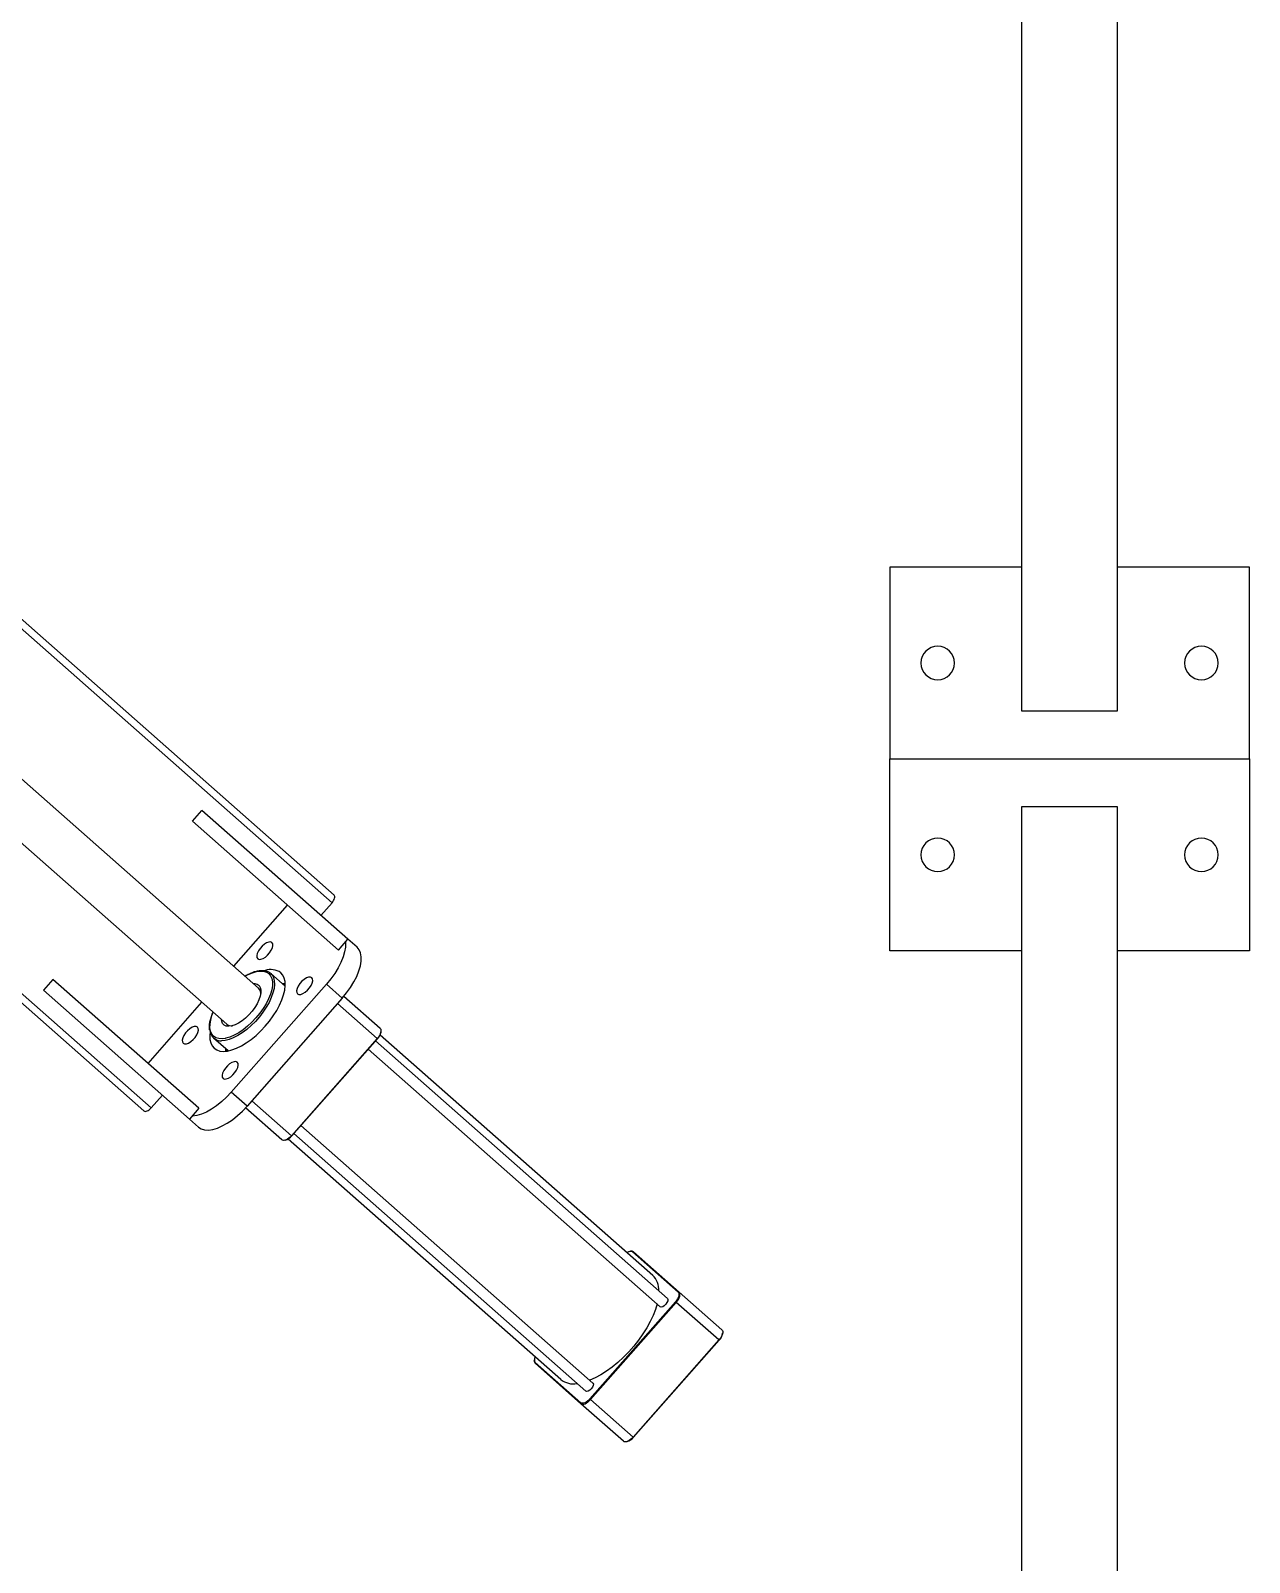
# Model space of a CAD drawing. Header units: millimetres. Extents: x 163705 to 1616509, y 81827 to 302547.
# Drawn here: x 229695 to 230204, y 152310 to 152949 of the extents above; entities that cross this region are included whole.
import ezdxf

# ---------------------------------------------------------------- set-up
doc = ezdxf.new("R2010")
doc.units = ezdxf.units.MM
doc.header["$LTSCALE"] = 10

# ---------------------------------------------------------------- blocks, each defined once
blk = doc.blocks.new('A$C9a6fd652')
for points in [[(80, 55), (80, 0), (0, 0), (0, 150), (80, 150), (80, 95)], [(1460, 55), (1460, 0), (1540, 0), (1540, 150), (1460, 150), (1460, 95)]]:
    blk.add_lwpolyline(points)
blk.add_lwpolyline([(20, 95), (1520, 95), (1520, 55), (20, 55)], close=True)
for centre in [(40, 130), (1500, 130), (40, 20), (1500, 20)]:
    blk.add_circle(centre, 7)
blk = doc.blocks.new('G$C2612153E')
at = {"lineweight": 25}
for p, q in [((1676.79, 612.59), (1543.21, 461.12)), ((1678.42, 609.9), (1544.52, 458.07)), ((1763.93, 534.51), (1630.02, 382.67)), ((1766.71, 533.12), (1633.21, 381.75)), ((1579.35, 426.51), (1668.73, 527.86)), ((1683.73, 514.63), (1594.35, 413.28)), ((1539.82, 442.15), (1593.52, 503.05)), ((1544.32, 438.18), (1598.02, 499.08)), ((1598.02, 499.08), (1593.52, 503.05)), ((1544.52, 458.07), (1549.77, 453.44)), ((1563.02, 459.4), (1588.52, 436.91)), ((1539.82, 442.15), (1536.48, 438.37)), ((1544.32, 438.18), (1539.82, 442.15)), ((1610.32, 379.98), (1664.02, 440.88)), ((1664.02, 440.88), (1668.52, 436.91)), ((1614.82, 376.01), (1668.52, 436.91)), ((1568.24, 426), (1573.59, 432.07)), ((1545.24, 418.07), (1551.07, 424.68)), ((1551.07, 424.68), (1596.07, 384.99)), ((1568.17, 426.41), (1568.73, 427.05)), ((1603.52, 423.68), (1629.02, 401.19)), ((1531.15, 403.6), (1544.5, 418.74)), ((1532.9, 399.54), (1547.49, 416.08)), ((1590.24, 378.38), (1545.24, 418.07)), ((1531.01, 402.13), (1530.95, 402.44)), ((1600.59, 408.25), (1595.24, 402.19)), ((1595.65, 402.17), (1596.22, 402.81)), ((1600.59, 408.25), (1600.22, 407.89)), ((1426.34, 276.82), (1533.76, 398.62)), ((1431.23, 287.28), (1531.51, 400.98)), ((1532.9, 399.54), (1532.82, 399.45)), ((1532.82, 399.45), (1573.32, 363.73)), ((1573.4, 363.83), (1532.9, 399.54)), ((1537.13, 395.65), (1429.71, 273.84)), ((1596.07, 384.99), (1590.24, 378.38)), ((1624.77, 387.3), (1630.02, 382.67)), ((1573.4, 363.83), (1587.99, 380.36)), ((1577.65, 362.59), (1591, 377.73)), ((1610.32, 379.98), (1614.82, 376.01)), ((1589.86, 376.44), (1589.88, 376.46)), ((1611.48, 372.22), (1614.82, 376.01)), ((1461.59, 245.73), (1569.01, 367.54)), ((1572.38, 364.56), (1464.96, 242.76)), ((1575.01, 362.62), (1474.73, 248.91)), ((1573.4, 363.83), (1573.32, 363.73)), ((1576.52, 362.25), (1576.2, 362.27)), ((1437.97, 297.95), (1421.13, 278.86)), ((1421.53, 278.86), (1438.37, 297.95)), ((1438.37, 297.95), (1437.97, 297.95)), ((1439.1, 298.29), (1439.42, 298.27)), ((1405.44, 261.06), (1421.13, 278.86)), ((1407.2, 257), (1422.89, 274.8)), ((1421.53, 278.86), (1421.13, 278.86)), ((1423.16, 275.1), (1422.89, 274.8)), ((1422.89, 274.8), (1463.39, 239.08)), ((1463.66, 239.38), (1423.16, 275.1)), ((1405.31, 259.59), (1405.24, 259.9)), ((1407.11, 256.91), (1407.2, 257)), ((1407.11, 256.91), (1447.61, 221.19)), ((1447.7, 221.29), (1407.2, 257)), ((1484.42, 257.34), (1467.58, 238.24)), ((1467.63, 237.85), (1484.47, 256.94)), ((1484.47, 256.94), (1484.42, 257.34)), ((1484.61, 258.41), (1484.67, 258.1)), ((1447.7, 221.29), (1463.39, 239.08)), ((1451.94, 220.05), (1467.63, 237.85)), ((1463.66, 239.38), (1463.39, 239.08)), ((1467.63, 237.85), (1467.58, 238.24)), ((1447.61, 221.19), (1447.7, 221.29)), ((1450.81, 219.71), (1450.5, 219.73))]:
    blk.add_line(p, q, dxfattribs=at)
for points in [[(1543.21, 461.12), (1543.07, 460.87), (1543.02, 460.56), (1543.07, 460.2), (1543.21, 459.79), (1543.43, 459.36), (1543.73, 458.91), (1544.1, 458.48), (1544.52, 458.07)], [(1551.07, 424.68), (1549, 426.64), (1547.1, 428.69), (1545.41, 430.82), (1543.95, 432.96), (1542.77, 435.07), (1541.89, 437.12), (1541.32, 439.06), (1541.07, 440.85), (1541.07, 441.05)], [(1578.19, 438.8), (1578.45, 439.36), (1578.41, 440.13), (1578.08, 441.03), (1577.49, 441.98), (1576.68, 442.92), (1575.72, 443.77), (1574.69, 444.46), (1573.66, 444.92), (1572.73, 445.14), (1571.97, 445.08), (1571.44, 444.75), (1571.18, 444.18), (1571.21, 443.42), (1571.54, 442.52), (1572.13, 441.56), (1572.94, 440.62), (1573.9, 439.77), (1574.94, 439.09), (1575.96, 438.62), (1576.89, 438.41), (1577.66, 438.47), (1578.19, 438.8)], [(1536.48, 438.37), (1535.74, 437.23), (1535.33, 435.84), (1535.24, 434.23), (1535.49, 432.44), (1536.06, 430.5), (1536.94, 428.46), (1538.12, 426.34), (1539.57, 424.2), (1541.27, 422.08), (1543.17, 420.02), (1545.24, 418.07)], [(1563.53, 422.18), (1563.79, 422.75), (1563.76, 423.51), (1563.43, 424.41), (1562.84, 425.37), (1562.03, 426.31), (1561.07, 427.15), (1560.03, 427.84), (1559.01, 428.31), (1558.08, 428.52), (1557.31, 428.46), (1556.78, 428.13), (1556.52, 427.56), (1556.56, 426.8), (1556.89, 425.9), (1557.48, 424.94), (1558.29, 424), (1559.25, 423.16), (1560.28, 422.47), (1561.31, 422), (1562.24, 421.79), (1563, 421.85), (1563.53, 422.18)], [(1576.27, 433.51), (1574.74, 433.66), (1573.06, 433.59), (1571.59, 433.26), (1570.35, 432.66), (1569.36, 431.81), (1568.64, 430.72), (1568.2, 429.41), (1568.05, 427.91), (1568.2, 426.24), (1568.63, 424.42), (1569.34, 422.49), (1570.33, 420.48), (1571.56, 418.43), (1573.03, 416.38), (1574.71, 414.34), (1576.56, 412.37), (1578.56, 410.49), (1580.67, 408.75), (1582.86, 407.15), (1585.09, 405.74), (1587.31, 404.54), (1589.5, 403.57), (1591.62, 402.85), (1593.62, 402.38), (1595.48, 402.18), (1597.16, 402.25), (1598.63, 402.58), (1599.87, 403.18), (1600.86, 404.03)], [(1600.22, 407.89), (1599.93, 407.65), (1598.83, 407.07), (1597.5, 406.74), (1595.97, 406.67), (1594.27, 406.86), (1592.43, 407.31), (1590.48, 408.01), (1588.47, 408.95), (1586.43, 410.11), (1584.4, 411.46), (1582.43, 412.98), (1580.55, 414.64), (1578.79, 416.41), (1577.19, 418.25), (1575.79, 420.13), (1574.61, 422.01), (1573.67, 423.85), (1572.99, 425.62), (1572.59, 427.29), (1572.47, 428.71)], [(1573.46, 427.25), (1573.31, 428.47), (1573.39, 429.87), (1573.75, 431.07), (1574.39, 432.07), (1575.29, 432.82), (1576.44, 433.33), (1577.82, 433.58), (1579.39, 433.56), (1581.13, 433.28), (1582.99, 432.74), (1584.38, 432.21)], [(1596.37, 415.56), (1596.34, 414.84), (1596.07, 413.87), (1595.52, 413.11), (1594.72, 412.6), (1593.67, 412.34), (1592.43, 412.34), (1591.03, 412.61), (1589.51, 413.13), (1587.93, 413.9), (1586.32, 414.87), (1584.76, 416.03), (1583.28, 417.34), (1581.94, 418.74), (1580.77, 420.21), (1579.81, 421.69), (1579.1, 423.13), (1578.66, 424.49), (1578.5, 425.72), (1578.63, 426.79), (1579.04, 427.65), (1579.72, 428.29), (1580.65, 428.68), (1581.37, 428.79)], [(1569.15, 427.04), (1568.91, 427.05), (1568.09, 427.05)], [(1595.91, 407.52), (1595.48, 407.55), (1593.75, 407.83), (1591.88, 408.37), (1589.93, 409.16), (1587.92, 410.18), (1585.91, 411.41), (1583.92, 412.83), (1582.01, 414.41), (1580.21, 416.11), (1578.55, 417.9), (1577.08, 419.74), (1575.82, 421.6), (1574.79, 423.44), (1574.02, 425.23), (1573.52, 426.91), (1573.46, 427.25)], [(1599.38, 418.98), (1600.08, 417.67), (1600.85, 415.89), (1601.35, 414.2), (1601.56, 412.64), (1601.49, 411.25), (1601.13, 410.04), (1600.49, 409.05), (1599.58, 408.29), (1598.43, 407.78), (1597.05, 407.53), (1595.91, 407.52)], [(1613.44, 407.71), (1613.7, 408.28), (1613.66, 409.04), (1613.33, 409.94), (1612.74, 410.89), (1611.93, 411.84), (1610.97, 412.68), (1609.94, 413.37), (1608.91, 413.84), (1607.98, 414.05), (1607.22, 413.99), (1606.69, 413.66), (1606.43, 413.09), (1606.46, 412.33), (1606.79, 411.43), (1607.38, 410.47), (1608.19, 409.53), (1609.15, 408.69), (1610.19, 408), (1611.21, 407.53), (1612.14, 407.32), (1612.91, 407.38), (1613.44, 407.71)], [(1532.9, 399.54), (1532.34, 400.09), (1531.85, 400.66), (1531.45, 401.25), (1531.15, 401.83), (1530.96, 402.37), (1530.9, 402.86), (1530.97, 403.28), (1531.15, 403.6)], [(1596.29, 402.18), (1596.19, 402.99), (1596.15, 403.22)], [(1598.78, 391.09), (1599.04, 391.66), (1599.01, 392.42), (1598.68, 393.32), (1598.09, 394.28), (1597.28, 395.22), (1596.32, 396.07), (1595.28, 396.75), (1594.26, 397.22), (1593.33, 397.43), (1592.56, 397.37), (1592.03, 397.04), (1591.77, 396.47), (1591.81, 395.71), (1592.14, 394.81), (1592.73, 393.86), (1593.54, 392.92), (1594.5, 392.07), (1595.53, 391.38), (1596.56, 390.92), (1597.49, 390.7), (1598.25, 390.76), (1598.78, 391.09)], [(1613.56, 377.11), (1613.36, 377.1), (1611.56, 377.11), (1609.56, 377.44), (1607.42, 378.06), (1605.17, 378.97), (1602.87, 380.14), (1600.55, 381.55), (1598.27, 383.18), (1596.07, 384.99)], [(1590.24, 378.38), (1592.44, 376.57), (1594.72, 374.94), (1597.03, 373.52), (1599.34, 372.35), (1601.59, 371.44), (1603.73, 370.82), (1605.72, 370.5), (1607.53, 370.48), (1609.11, 370.77), (1610.44, 371.35), (1611.48, 372.22)], [(1630.02, 382.67), (1630.48, 382.3), (1630.96, 381.99), (1631.43, 381.75), (1631.89, 381.58), (1632.31, 381.49), (1632.68, 381.49), (1632.98, 381.58), (1633.21, 381.75)], [(1577.65, 362.59), (1577.35, 362.37), (1576.95, 362.25), (1576.45, 362.25), (1575.89, 362.37), (1575.28, 362.59), (1574.65, 362.92), (1574.01, 363.34), (1573.4, 363.83)], [(1421.13, 278.86), (1420.95, 278.53), (1420.89, 278.11), (1420.95, 277.62), (1421.13, 277.08), (1421.43, 276.5), (1421.83, 275.92), (1422.33, 275.34), (1422.89, 274.8)], [(1423.16, 275.1), (1422.64, 275.6), (1422.18, 276.14), (1421.81, 276.68), (1421.53, 277.21), (1421.36, 277.72), (1421.3, 278.17), (1421.36, 278.55), (1421.53, 278.86)], [(1427.32, 274.54), (1426.73, 275.17), (1426.34, 275.82), (1426.2, 276.4), (1426.34, 276.82)], [(1462.76, 247.06), (1460.44, 247.77), (1457.94, 248.74), (1455.38, 249.95), (1452.78, 251.38), (1450.2, 253.01), (1447.64, 254.83), (1445.15, 256.8), (1442.75, 258.91), (1440.48, 261.14), (1438.36, 263.45), (1436.42, 265.81), (1434.67, 268.21), (1433.15, 270.6), (1431.87, 272.96), (1430.89, 275.17)], [(1429.71, 273.84), (1429.32, 273.65), (1428.72, 273.72), (1428.02, 274.03), (1427.32, 274.54)], [(1407.2, 257), (1406.63, 257.55), (1406.14, 258.12), (1405.74, 258.71), (1405.44, 259.29), (1405.26, 259.83), (1405.19, 260.32), (1405.26, 260.74), (1405.44, 261.06)], [(1462.57, 243.45), (1461.98, 244.08), (1461.59, 244.73), (1461.45, 245.31), (1461.59, 245.73)], [(1464.96, 242.76), (1464.57, 242.56), (1463.97, 242.63), (1463.27, 242.94), (1462.57, 243.45)], [(1463.39, 239.08), (1464, 238.59), (1464.63, 238.17), (1465.26, 237.85), (1465.87, 237.62), (1466.44, 237.51), (1466.93, 237.51), (1467.33, 237.62), (1467.63, 237.85)], [(1467.58, 238.24), (1467.31, 238.04), (1466.93, 237.93), (1466.48, 237.93), (1465.96, 238.04), (1465.39, 238.24), (1464.81, 238.55), (1464.22, 238.93), (1463.66, 239.38)], [(1451.94, 220.05), (1451.64, 219.83), (1451.24, 219.71), (1450.74, 219.71), (1450.18, 219.83), (1449.57, 220.05), (1448.94, 220.38), (1448.3, 220.8), (1447.7, 221.29)]]:
    blk.add_lwpolyline(points, dxfattribs=at)
for centre, radius, start, end in [((1577.13, 428.94), 4.67, 94.24061, 182.89036), ((1581.69, 424.67), 2.98, 141.7945, 189.34069), ((1592.04, 415.79), 3.42, 261.37278, 312.66444), ((1594.74, 408.28), 7.45, 325.2287, 18.22369), ((1536.07, 403.59), 5.26, 196.16225, 231.90969), ((1577.03, 367.47), 5.26, 225.27107, 261.0185), ((1438.88, 296.99), 1.32, 80.46887, 133.56835), ((1439.48, 296.12), 2.13, 57.65019, 121.13147), ((1438.06, 281.92), 8.68, 141.87022, 189.97397), ((1410.36, 261.05), 5.26, 196.16225, 231.90969), ((1482.47, 258.2), 2.13, 336.04928, 39.53057), ((1483.41, 257.72), 1.32, 323.6124, 16.71188), ((1468.48, 255.22), 8.88, 267.76438, 314.75294), ((1451.32, 224.93), 5.26, 225.27107, 261.0185)]:
    blk.add_arc(centre, radius, start, end, dxfattribs=at)
for points, knots in [([(1577.06, 433.74), (1577.09, 433.74), (1577.58, 433.85), (1578.67, 433.82), (1580.33, 433.64), (1582.13, 433.17), (1583.51, 432.71), (1584.29, 432.34), (1584.43, 432.27)], [0, 0, 0, 0, 0.135811, 1.88766, 3.662846, 5.445504, 7.225941, 7.614995, 7.614995, 7.614995, 7.614995]), ([(1599.44, 419.05), (1599.47, 419.01), (1599.88, 418.37), (1600.48, 417.14), (1601.21, 415.4), (1601.66, 413.74), (1601.86, 412.18), (1601.78, 410.75), (1601.41, 409.49), (1600.87, 408.51), (1600.36, 408.05), (1600.15, 407.87)], [0, 0, 0, 0, 0.109879, 1.682354, 3.258983, 4.840427, 6.425953, 8.008193, 9.571665, 11.099452, 12.131857, 12.131857, 12.131857, 12.131857]), ([(1586.53, 372.66), (1586.54, 372.67), (1586.58, 372.72), (1586.61, 372.75), (1586.63, 372.78)], [0, 0, 0, 0, 0.0087805, 0.1540745, 0.1540745, 0.1540745, 0.1540745])]:
    blk.add_open_spline(points, degree=3, knots=knots, dxfattribs=at)
at = {"xscale": -1, "rotation": 180}
for p in [(150, 150), (1690, 150)]:
    blk.add_blockref('A$C9a6fd652', p, dxfattribs=at)
blk = doc.blocks.new('A$C790c3438')
at = {"rotation": 90}
blk.add_blockref('G$C2612153E', (-14940.43, 11948.92), dxfattribs=at)

msp = doc.modelspace()

# ---------------------------------------------------------------- block references
msp.add_blockref('A$C790c3438', (245144.313, 139006.156))

doc.saveas('drawing.dxf')
